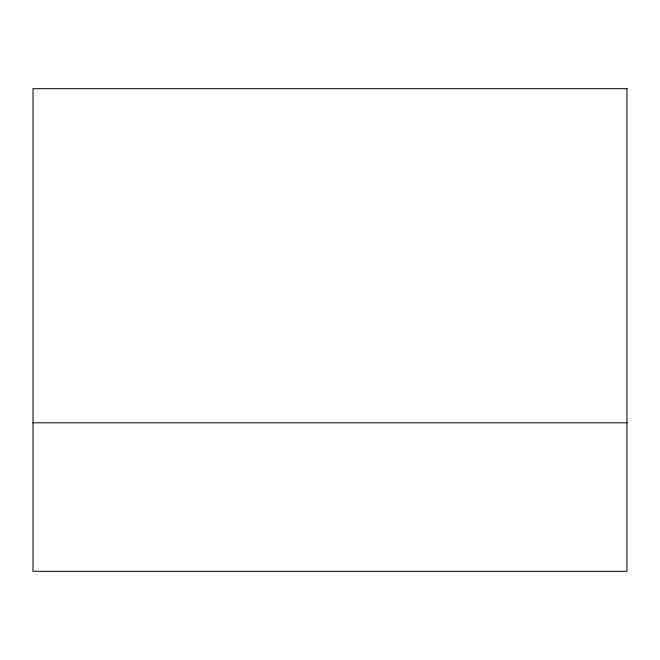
<?xml version="1.0" encoding="UTF-8"?>
<svg xmlns="http://www.w3.org/2000/svg" width="660" height="660" viewBox="0 0 660 660"><rect width="100%" height="100%" fill="white"/><g stroke="black" fill="none" stroke-linecap="round" stroke-linejoin="round"><path stroke-width="0.99" d="M33 422.812L627 422.812M627 88.688L33 88.688L33 571.312L627 571.312L627 88.688"/></g></svg>
